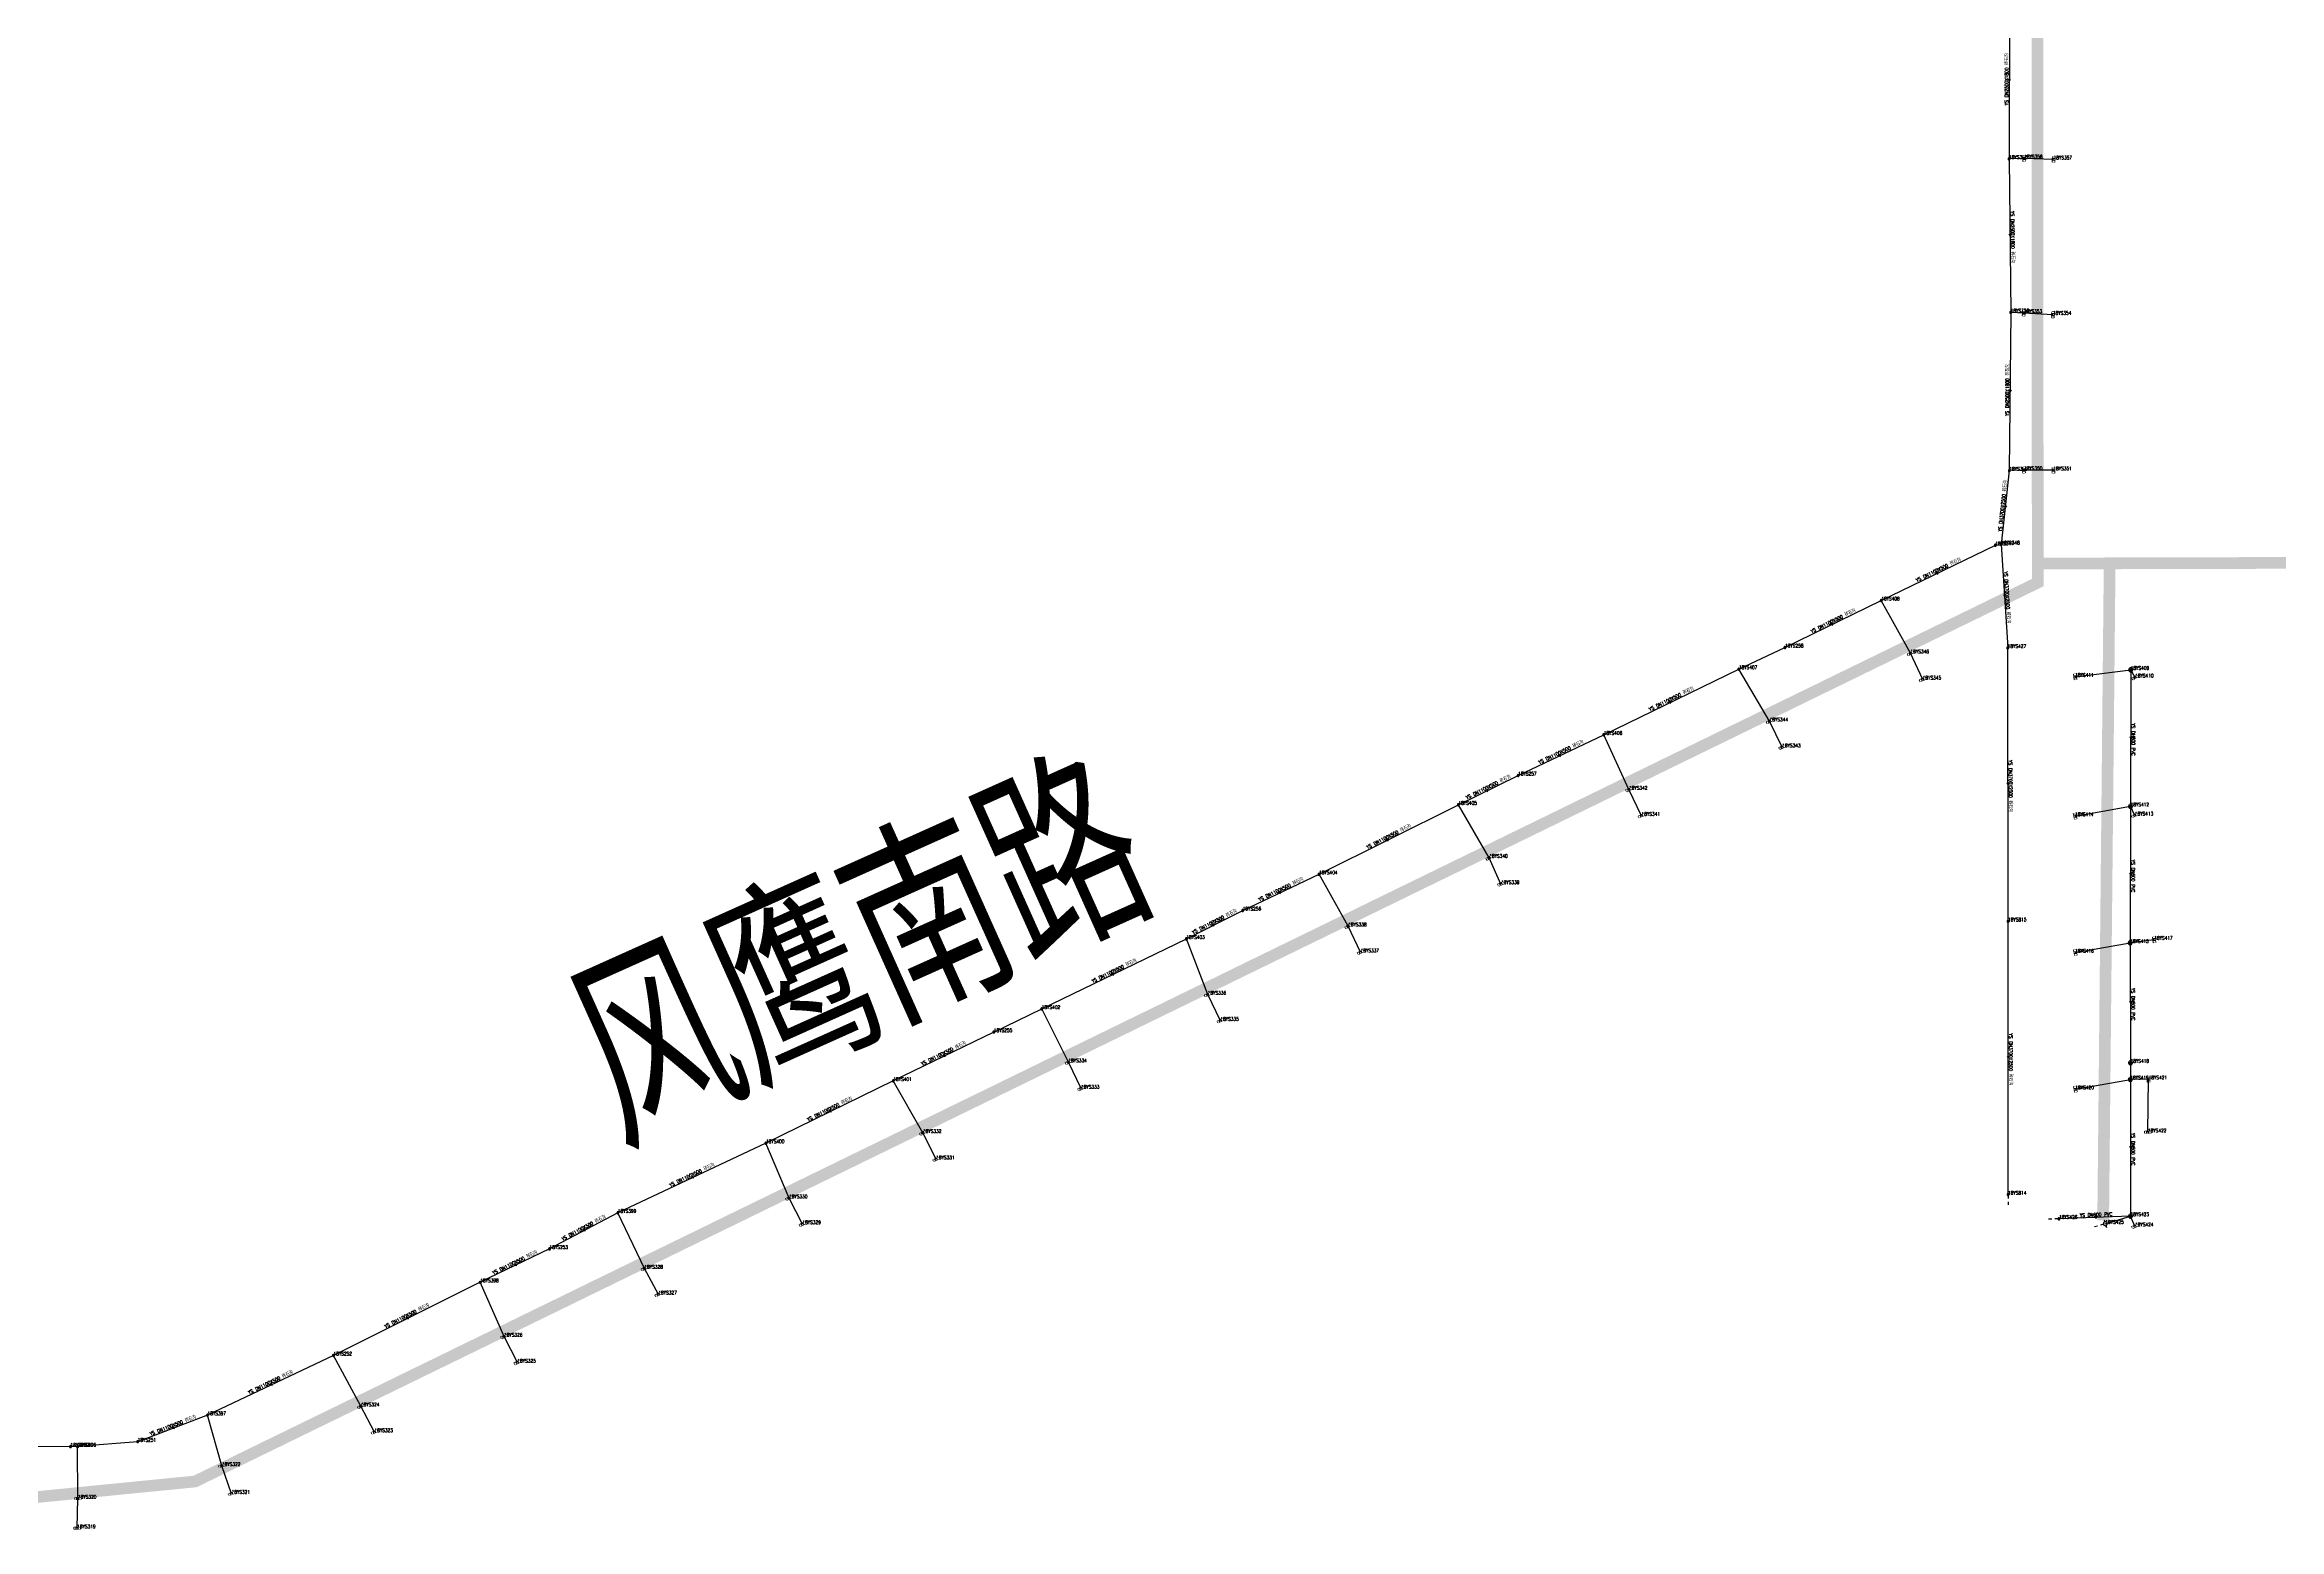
# Model space of a CAD drawing. Extents: x 78813 to 99477, y 2421021 to 2448125.
# Drawn here: x 88751 to 89324, y 2421616 to 2421996 of the extents above; entities that cross this region are included whole.
import ezdxf
from ezdxf.enums import TextEntityAlignment as Align

# ---------------------------------------------------------------- set-up
doc = ezdxf.new("R2010")
doc.units = 0
doc.set_wipeout_variables(frame=1)
doc.layers.get('0').update_dxf_attribs({"linetype": 'CONTINUOUS'})
doc.layers.add('DX_YS', color=42, linetype='CONTINUOUS')
doc.layers.add('道路', color=5, linetype='CONTINUOUS')
doc.layers.add('YSLINE', color=7, linetype='CONTINUOUS', true_color=0xcc9900)
doc.layers.add('道路名称', color=7, linetype='CONTINUOUS', lineweight=0)
doc.styles.add('CcNameZT', font='txt.SHX', dxfattribs={"width": 0.8, "bigfont": 'HZTXT.SHX'})
doc.styles.add('PointNameZT', font='txt.SHX', dxfattribs={"width": 0.8, "bigfont": 'HZTXT.SHX'})
doc.styles.add('宋体0.7', font='', dxfattribs={"width": 0.7})
doc.styles.get('宋体0.7').set_extended_font_data('SimSun')

# ---------------------------------------------------------------- blocks, each defined once
blk = doc.blocks.new('PS非普查')
blk.add_lwpolyline([(3.7, 0), (5.3, 0)])
blk.add_wipeout([(0.5, 0), (0.5, 0), (0.5, 0.1), (0.5, 0.1), (0.5, 0.1), (0.5, 0.2), (0.5, 0.2), (0.4, 0.2), (0.4, 0.3), (0.4, 0.3), (0.4, 0.3), (0.4, 0.3), (0.3, 0.4), (0.3, 0.4), (0.3, 0.4), (0.2, 0.4), (0.2, 0.4), (0.2, 0.5), (0.2, 0.5), (0.1, 0.5), (0.1, 0.5), (0.1, 0.5), (0, 0.5), (0, 0.5), (-0.1, 0.5), (-0.1, 0.5), (-0.1, 0.5), (-0.2, 0.5), (-0.2, 0.5), (-0.2, 0.4), (-0.3, 0.4), (-0.3, 0.4), (-0.3, 0.4), (-0.3, 0.4), (-0.4, 0.3), (-0.4, 0.3), (-0.4, 0.3), (-0.4, 0.3), (-0.4, 0.2), (-0.5, 0.2), (-0.5, 0.2), (-0.5, 0.1), (-0.5, 0.1), (-0.5, 0.1), (-0.5, 0), (-0.5, 0), (-0.5, 0), (-0.5, -0.1), (-0.5, -0.1), (-0.5, -0.1), (-0.5, -0.2), (-0.5, -0.2), (-0.4, -0.2), (-0.4, -0.3), (-0.4, -0.3), (-0.4, -0.3), (-0.4, -0.3), (-0.3, -0.4), (-0.3, -0.4), (-0.3, -0.4), (-0.3, -0.4), (-0.2, -0.4), (-0.2, -0.5), (-0.2, -0.5), (-0.1, -0.5), (-0.1, -0.5), (-0.1, -0.5), (0, -0.5), (0, -0.5), (0.1, -0.5), (0.1, -0.5), (0.1, -0.5), (0.2, -0.5), (0.2, -0.5), (0.2, -0.4), (0.2, -0.4), (0.3, -0.4), (0.3, -0.4), (0.3, -0.4), (0.4, -0.3), (0.4, -0.3), (0.4, -0.3), (0.4, -0.3), (0.4, -0.2), (0.5, -0.2), (0.5, -0.2), (0.5, -0.1), (0.5, -0.1), (0.5, -0.1)])
blk.add_line((0.5, 0), (2.1, 0))
blk.add_lwpolyline([(0.5, 0), (0.5, 0), (0.5, 0.1), (0.5, 0.1), (0.5, 0.1), (0.5, 0.2), (0.5, 0.2), (0.4, 0.2), (0.4, 0.3), (0.4, 0.3), (0.4, 0.3), (0.4, 0.3), (0.3, 0.4), (0.3, 0.4), (0.3, 0.4), (0.2, 0.4), (0.2, 0.4), (0.2, 0.5), (0.2, 0.5), (0.1, 0.5), (0.1, 0.5), (0.1, 0.5), (0, 0.5), (0, 0.5), (-0.1, 0.5), (-0.1, 0.5), (-0.1, 0.5), (-0.2, 0.5), (-0.2, 0.5), (-0.2, 0.4), (-0.3, 0.4), (-0.3, 0.4), (-0.3, 0.4), (-0.3, 0.4), (-0.4, 0.3), (-0.4, 0.3), (-0.4, 0.3), (-0.4, 0.3), (-0.4, 0.2), (-0.5, 0.2), (-0.5, 0.2), (-0.5, 0.1), (-0.5, 0.1), (-0.5, 0.1), (-0.5, 0), (-0.5, 0), (-0.5, 0), (-0.5, -0.1), (-0.5, -0.1), (-0.5, -0.1), (-0.5, -0.2), (-0.5, -0.2), (-0.4, -0.2), (-0.4, -0.3), (-0.4, -0.3), (-0.4, -0.3), (-0.4, -0.3), (-0.3, -0.4), (-0.3, -0.4), (-0.3, -0.4), (-0.3, -0.4), (-0.2, -0.4), (-0.2, -0.5), (-0.2, -0.5), (-0.1, -0.5), (-0.1, -0.5), (-0.1, -0.5), (0, -0.5), (0, -0.5), (0.1, -0.5), (0.1, -0.5), (0.1, -0.5), (0.2, -0.5), (0.2, -0.5), (0.2, -0.4), (0.2, -0.4), (0.3, -0.4), (0.3, -0.4), (0.3, -0.4), (0.4, -0.3), (0.4, -0.3), (0.4, -0.3), (0.4, -0.3), (0.4, -0.2), (0.5, -0.2), (0.5, -0.2), (0.5, -0.1), (0.5, -0.1), (0.5, -0.1), (0.5, 0)], close=True)
blk = doc.blocks.new('GC546')
at = {"color": 0}
for p in [(0.866, 0.5), (0.866, -0.5)]:
    blk.add_line(p, (0, 0), dxfattribs=at)
blk = doc.blocks.new('PS管线点')
blk.add_wipeout([(0.5, 0), (0.5, 0), (0.5, 0.1), (0.5, 0.1), (0.5, 0.1), (0.5, 0.2), (0.5, 0.2), (0.4, 0.2), (0.4, 0.3), (0.4, 0.3), (0.4, 0.3), (0.4, 0.3), (0.3, 0.4), (0.3, 0.4), (0.3, 0.4), (0.2, 0.4), (0.2, 0.4), (0.2, 0.5), (0.2, 0.5), (0.1, 0.5), (0.1, 0.5), (0.1, 0.5), (0, 0.5), (0, 0.5), (-0.1, 0.5), (-0.1, 0.5), (-0.1, 0.5), (-0.2, 0.5), (-0.2, 0.5), (-0.2, 0.4), (-0.3, 0.4), (-0.3, 0.4), (-0.3, 0.4), (-0.3, 0.4), (-0.4, 0.3), (-0.4, 0.3), (-0.4, 0.3), (-0.4, 0.3), (-0.4, 0.2), (-0.5, 0.2), (-0.5, 0.2), (-0.5, 0.1), (-0.5, 0.1), (-0.5, 0.1), (-0.5, 0), (-0.5, 0), (-0.5, 0), (-0.5, -0.1), (-0.5, -0.1), (-0.5, -0.1), (-0.5, -0.2), (-0.5, -0.2), (-0.4, -0.2), (-0.4, -0.3), (-0.4, -0.3), (-0.4, -0.3), (-0.4, -0.3), (-0.3, -0.4), (-0.3, -0.4), (-0.3, -0.4), (-0.3, -0.4), (-0.2, -0.4), (-0.2, -0.5), (-0.2, -0.5), (-0.1, -0.5), (-0.1, -0.5), (-0.1, -0.5), (0, -0.5), (0, -0.5), (0.1, -0.5), (0.1, -0.5), (0.1, -0.5), (0.2, -0.5), (0.2, -0.5), (0.2, -0.4), (0.2, -0.4), (0.3, -0.4), (0.3, -0.4), (0.3, -0.4), (0.4, -0.3), (0.4, -0.3), (0.4, -0.3), (0.4, -0.3), (0.4, -0.2), (0.5, -0.2), (0.5, -0.2), (0.5, -0.1), (0.5, -0.1), (0.5, -0.1)])
blk.add_lwpolyline([(0.5, 0), (0.5, 0), (0.5, 0.1), (0.5, 0.1), (0.5, 0.1), (0.5, 0.2), (0.5, 0.2), (0.4, 0.2), (0.4, 0.3), (0.4, 0.3), (0.4, 0.3), (0.4, 0.3), (0.3, 0.4), (0.3, 0.4), (0.3, 0.4), (0.2, 0.4), (0.2, 0.4), (0.2, 0.5), (0.2, 0.5), (0.1, 0.5), (0.1, 0.5), (0.1, 0.5), (0, 0.5), (0, 0.5), (-0.1, 0.5), (-0.1, 0.5), (-0.1, 0.5), (-0.2, 0.5), (-0.2, 0.5), (-0.2, 0.4), (-0.3, 0.4), (-0.3, 0.4), (-0.3, 0.4), (-0.3, 0.4), (-0.4, 0.3), (-0.4, 0.3), (-0.4, 0.3), (-0.4, 0.3), (-0.4, 0.2), (-0.5, 0.2), (-0.5, 0.2), (-0.5, 0.1), (-0.5, 0.1), (-0.5, 0.1), (-0.5, 0), (-0.5, 0), (-0.5, 0), (-0.5, -0.1), (-0.5, -0.1), (-0.5, -0.1), (-0.5, -0.2), (-0.5, -0.2), (-0.4, -0.2), (-0.4, -0.3), (-0.4, -0.3), (-0.4, -0.3), (-0.4, -0.3), (-0.3, -0.4), (-0.3, -0.4), (-0.3, -0.4), (-0.3, -0.4), (-0.2, -0.4), (-0.2, -0.5), (-0.2, -0.5), (-0.1, -0.5), (-0.1, -0.5), (-0.1, -0.5), (0, -0.5), (0, -0.5), (0.1, -0.5), (0.1, -0.5), (0.1, -0.5), (0.2, -0.5), (0.2, -0.5), (0.2, -0.4), (0.2, -0.4), (0.3, -0.4), (0.3, -0.4), (0.3, -0.4), (0.4, -0.3), (0.4, -0.3), (0.4, -0.3), (0.4, -0.3), (0.4, -0.2), (0.5, -0.2), (0.5, -0.2), (0.5, -0.1), (0.5, -0.1), (0.5, -0.1), (0.5, 0)], close=True)
blk = doc.blocks.new('PS雨篦')
blk.add_lwpolyline([(-1.5, 0.5), (0, 0.5), (1.5, 0.5), (1.5, -0.5), (0, -0.5), (-1.5, -0.5)], close=True)
blk.add_wipeout([(-1.5, 0.5), (0, 0.5), (1.5, 0.5), (1.5, -0.5), (0, -0.5), (-1.5, -0.5)])
for p, q in [((-0.5, -0.5), (-0.5, 0.5)), ((0.5, -0.5), (0.5, 0.5))]:
    blk.add_line(p, q)
blk = doc.blocks.new('PS雨水井')
blk.add_lwpolyline([(1, 0), (1, 0.1), (1, 0.1), (1, 0.2), (1, 0.3), (0.9, 0.3), (0.9, 0.4), (0.9, 0.5), (0.8, 0.5), (0.8, 0.6), (0.8, 0.6), (0.7, 0.7), (0.7, 0.7), (0.6, 0.8), (0.6, 0.8), (0.5, 0.9), (0.4, 0.9), (0.4, 0.9), (0.3, 1), (0.2, 1), (0.2, 1), (0.1, 1), (0, 1), (0, 1), (-0.1, 1), (-0.2, 1), (-0.2, 1), (-0.3, 1), (-0.4, 0.9), (-0.4, 0.9), (-0.5, 0.9), (-0.6, 0.8), (-0.6, 0.8), (-0.7, 0.7), (-0.7, 0.7), (-0.8, 0.6), (-0.8, 0.6), (-0.8, 0.5), (-0.9, 0.5), (-0.9, 0.4), (-0.9, 0.3), (-1, 0.3), (-1, 0.2), (-1, 0.1), (-1, 0.1), (-1, 0), (-1, -0.1), (-1, -0.1), (-1, -0.2), (-1, -0.3), (-0.9, -0.3), (-0.9, -0.4), (-0.9, -0.5), (-0.8, -0.5), (-0.8, -0.6), (-0.8, -0.6), (-0.7, -0.7), (-0.7, -0.7), (-0.6, -0.8), (-0.6, -0.8), (-0.5, -0.9), (-0.4, -0.9), (-0.4, -0.9), (-0.3, -1), (-0.2, -1), (-0.2, -1), (-0.1, -1), (0, -1), (0, -1), (0.1, -1), (0.2, -1), (0.2, -1), (0.3, -1), (0.4, -0.9), (0.4, -0.9), (0.5, -0.9), (0.6, -0.8), (0.6, -0.8), (0.7, -0.7), (0.7, -0.7), (0.8, -0.6), (0.8, -0.6), (0.8, -0.5), (0.9, -0.5), (0.9, -0.4), (0.9, -0.3), (1, -0.3), (1, -0.2), (1, -0.1), (1, 0)], close=True)
blk.add_wipeout([(1, 0), (1, 0.1), (1, 0.1), (1, 0.2), (1, 0.3), (0.9, 0.3), (0.9, 0.4), (0.9, 0.5), (0.8, 0.5), (0.8, 0.6), (0.8, 0.6), (0.7, 0.7), (0.7, 0.7), (0.6, 0.8), (0.6, 0.8), (0.5, 0.9), (0.4, 0.9), (0.4, 0.9), (0.3, 1), (0.2, 1), (0.2, 1), (0.1, 1), (0, 1), (0, 1), (-0.1, 1), (-0.2, 1), (-0.2, 1), (-0.3, 1), (-0.4, 0.9), (-0.4, 0.9), (-0.5, 0.9), (-0.6, 0.8), (-0.6, 0.8), (-0.7, 0.7), (-0.7, 0.7), (-0.8, 0.6), (-0.8, 0.6), (-0.8, 0.5), (-0.9, 0.5), (-0.9, 0.4), (-0.9, 0.3), (-1, 0.3), (-1, 0.2), (-1, 0.1), (-1, 0.1), (-1, 0), (-1, -0.1), (-1, -0.1), (-1, -0.2), (-1, -0.3), (-0.9, -0.3), (-0.9, -0.4), (-0.9, -0.5), (-0.8, -0.5), (-0.8, -0.6), (-0.8, -0.6), (-0.7, -0.7), (-0.7, -0.7), (-0.6, -0.8), (-0.6, -0.8), (-0.5, -0.9), (-0.4, -0.9), (-0.4, -0.9), (-0.3, -1), (-0.2, -1), (-0.2, -1), (-0.1, -1), (0, -1), (0, -1), (0.1, -1), (0.2, -1), (0.2, -1), (0.3, -1), (0.4, -0.9), (0.4, -0.9), (0.5, -0.9), (0.6, -0.8), (0.6, -0.8), (0.7, -0.7), (0.7, -0.7), (0.8, -0.6), (0.8, -0.6), (0.8, -0.5), (0.9, -0.5), (0.9, -0.4), (0.9, -0.3), (1, -0.3), (1, -0.2), (1, -0.1)])
for p, q in [((-1, 0), (0, 0)), ((-0.9, 0.5), (0, 0.5)), ((0, 1), (0, 0)), ((0, 0.5), (0.9, 0.5)), ((0, 0), (0, -1)), ((0, 0), (1, 0)), ((-0.9, -0.5), (0, -0.5)), ((0, -0.5), (0.9, -0.5))]:
    blk.add_line(p, q)
blk = doc.blocks.new('PS预留口')
blk.add_lwpolyline([(4.2, 0), (5.8, 0)])
blk.add_wipeout([(1, 0), (1, 0.1), (1, 0.1), (1, 0.2), (1, 0.3), (0.9, 0.3), (0.9, 0.4), (0.9, 0.5), (0.8, 0.5), (0.8, 0.6), (0.8, 0.6), (0.7, 0.7), (0.7, 0.7), (0.6, 0.8), (0.6, 0.8), (0.5, 0.9), (0.4, 0.9), (0.4, 0.9), (0.3, 1), (0.2, 1), (0.2, 1), (0.1, 1), (0, 1), (0, 1), (-0.1, 1), (-0.2, 1), (-0.2, 1), (-0.3, 1), (-0.4, 0.9), (-0.4, 0.9), (-0.5, 0.9), (-0.6, 0.8), (-0.6, 0.8), (-0.7, 0.7), (-0.7, 0.7), (-0.8, 0.6), (-0.8, 0.6), (-0.8, 0.5), (-0.9, 0.5), (-0.9, 0.4), (-0.9, 0.3), (-1, 0.3), (-1, 0.2), (-1, 0.1), (-1, 0.1), (-1, 0), (-1, -0.1), (-1, -0.1), (-1, -0.2), (-1, -0.3), (-0.9, -0.3), (-0.9, -0.4), (-0.9, -0.5), (-0.8, -0.5), (-0.8, -0.6), (-0.8, -0.6), (-0.7, -0.7), (-0.7, -0.7), (-0.6, -0.8), (-0.6, -0.8), (-0.5, -0.9), (-0.4, -0.9), (-0.4, -0.9), (-0.3, -1), (-0.2, -1), (-0.2, -1), (-0.1, -1), (0, -1), (0, -1), (0.1, -1), (0.2, -1), (0.2, -1), (0.3, -1), (0.4, -0.9), (0.4, -0.9), (0.5, -0.9), (0.6, -0.8), (0.6, -0.8), (0.7, -0.7), (0.7, -0.7), (0.8, -0.6), (0.8, -0.6), (0.8, -0.5), (0.9, -0.5), (0.9, -0.4), (0.9, -0.3), (1, -0.3), (1, -0.2), (1, -0.1)])
blk.add_line((1, 0), (2.6, 0))
blk.add_lwpolyline([(1, 0), (1, 0.1), (1, 0.1), (1, 0.2), (1, 0.3), (0.9, 0.3), (0.9, 0.4), (0.9, 0.5), (0.8, 0.5), (0.8, 0.6), (0.8, 0.6), (0.7, 0.7), (0.7, 0.7), (0.6, 0.8), (0.6, 0.8), (0.5, 0.9), (0.4, 0.9), (0.4, 0.9), (0.3, 1), (0.2, 1), (0.2, 1), (0.1, 1), (0, 1), (0, 1), (-0.1, 1), (-0.2, 1), (-0.2, 1), (-0.3, 1), (-0.4, 0.9), (-0.4, 0.9), (-0.5, 0.9), (-0.6, 0.8), (-0.6, 0.8), (-0.7, 0.7), (-0.7, 0.7), (-0.8, 0.6), (-0.8, 0.6), (-0.8, 0.5), (-0.9, 0.5), (-0.9, 0.4), (-0.9, 0.3), (-1, 0.3), (-1, 0.2), (-1, 0.1), (-1, 0.1), (-1, 0), (-1, -0.1), (-1, -0.1), (-1, -0.2), (-1, -0.3), (-0.9, -0.3), (-0.9, -0.4), (-0.9, -0.5), (-0.8, -0.5), (-0.8, -0.6), (-0.8, -0.6), (-0.7, -0.7), (-0.7, -0.7), (-0.6, -0.8), (-0.6, -0.8), (-0.5, -0.9), (-0.4, -0.9), (-0.4, -0.9), (-0.3, -1), (-0.2, -1), (-0.2, -1), (-0.1, -1), (0, -1), (0, -1), (0.1, -1), (0.2, -1), (0.2, -1), (0.3, -1), (0.4, -0.9), (0.4, -0.9), (0.5, -0.9), (0.6, -0.8), (0.6, -0.8), (0.7, -0.7), (0.7, -0.7), (0.8, -0.6), (0.8, -0.6), (0.8, -0.5), (0.9, -0.5), (0.9, -0.4), (0.9, -0.3), (1, -0.3), (1, -0.2), (1, -0.1), (1, 0)], close=True)
for points in [[(0, 1), (0, 2)], [(0, -2), (0, -1)]]:
    blk.add_lwpolyline(points)

msp = doc.modelspace()

# ---------------------------------------------------------------- linework, layer by layer
at = {"layer": '道路', "const_width": 3, "flags": 128}
msp.add_lwpolyline([(89645.19, 2421864.14), (89262.35, 2421863.19)], dxfattribs=at)

# ---------------------------------------------------------------- block references
at = {"layer": 'DX_YS', "yscale": 0.5, "zscale": 0.5}
for p, xscale, rotation in [((89254.59, 2421986.9, 5.48), 0.499999999883746, 89.83702527006874), ((89254.75, 2421947.19, 5.18), 0.4999999999350268, 90.62625394843229), ((89254.78, 2421907.26, 4.88), 0.4999999998556998, 89.47695905344395), ((89253.57, 2421877.54, 3.69), 0.5000000001085143, 83.81242994197157), ((89236.41, 2421860.8, 4.87), 0.4999999999416323, 205.8040962919182), ((89253.36, 2421854.82, 3.08), 0.5000000002086763, 93.52668652977457), ((89209.44, 2421847.7, 5.82), 0.4999999999551888, 206.02401299708), ((89167.98, 2421827.72, 6.14), 0.4999999999480219, 205.8820239846977), ((89285.69, 2421818.46, 4.95), 0.5000000001640974, 89.90826130385928), ((89139.69, 2421814.1, 6.45), 0.500000000055747, 205.4506765753545), ((89121.07, 2421805.13, 6.79), 0.4999999999989852, 206.1002936727768), ((89254.22, 2421806.54, 2.77), 0.500000000212135, 90.07278818159912), ((89095.56, 2421792.47, 6.96), 0.5000000000322901, 206.5246052981972), ((89285.62, 2421783.48, 4.85), 0.4999999997775124, 89.87879473593641), ((89067.92, 2421778.93, 7.11), 0.500000000003766, 205.3272989243377), ((89050.92, 2421770.66, 7.25), 0.4999999999758468, 206.7489652676163), ((89025.17, 2421758.04, 7.43), 0.4999999999895143, 205.8588838620385), ((89285.63, 2421750.63, 4.72), 0.4999999999870245, 90.16218908989495), ((88981.47, 2421736.9, 6.83), 0.5000000000252266, 25.91787612205825), ((89254.27, 2421736.51, 2.42), 0.5, 90), ((88952.28, 2421722.66, 7.1), 0.5000000000794753, 26.06725035863198), ((89285.63, 2421713.48, 4.63), 0.5000000000679429, 90.08833603545327), ((88916.98, 2421705.76, 7.6), 0.499999999917692, 25.1551605818359), ((89276.49, 2421695.63, 4.62), 0.4999999999956837, 2.119594761829247), ((88889.25, 2421692.21, 7.7), 0.5000000000683272, 27.92297655485844), ((88871.61, 2421683.3, 7.77), 0.4999999999842948, 25.69636931281091), ((88843.93, 2421669.66, 7.74), 0.4999999999678895, 26.4699160651656), ((88808.98, 2421652.64, 7.77), 0.499999999966719, 25.38559880687098), ((88783.89, 2421641.58, 7.71), 0.5000000000144863, 20.77515182687011)]:
    msp.add_blockref('GC546', p, dxfattribs=dict(at, xscale=xscale, rotation=rotation))

# ---------------------------------------------------------------- texts
at = {"layer": 'DX_YS', "style": 'CcNameZT', "width": 0.8}
for s, rotation, p in [(' YS DN2500X1800 砖石沟', 89.837, (89254.34, 2421986.9, 5.52)), (' YS DN2500X1800 砖石沟', 270.6262, (89255, 2421947.2, 5.45)), (' YS DN2500X1800 砖石沟', 89.477, (89254.53, 2421907.26, 4.91)), (' YS DN3700X2500 砖石沟', 83.8124, (89253.32, 2421877.56, 4.25)), (' YS DN1100X500 砖石沟', 25.8041, (89236.3, 2421861.03, 5.66)), (' YS DN3700X2500 砖石沟', 273.5267, (89253.61, 2421854.84, 3.14)), (' YS DN1100X500 砖石沟', 26.024, (89209.33, 2421847.93, 5.98)), (' YS DN1100X500 砖石沟', 25.882, (89167.87, 2421827.95, 6.13)), (' YS DN600 PVC', 269.9083, (89285.94, 2421818.46, 4.97)), (' YS DN1100X500 砖石沟', 25.4507, (89139.58, 2421814.33, 6.77)), (' YS DN3700X2500 砖石沟', 270.0728, (89254.47, 2421806.54, 3.03)), (' YS DN1100X500 砖石沟', 26.1003, (89120.96, 2421805.36, 6.81)), (' YS DN1100X500 砖石沟', 26.5246, (89095.45, 2421792.69, 7.11)), (' YS DN1100X500 砖石沟', 25.3273, (89067.81, 2421779.15, 7.1)), (' YS DN600 PVC', 269.8788, (89285.87, 2421783.48, 4.9)), (' YS DN1100X500 砖石沟', 26.749, (89050.8, 2421770.88, 7.4)), (' YS DN1100X500 砖石沟', 25.8589, (89025.06, 2421758.26, 7.48)), (' YS DN600 PVC', 270.1622, (89285.88, 2421750.63, 4.81)), (' YS DN3700X2500 砖石沟', 270, (89254.52, 2421736.51, 2.51)), (' YS DN1100X500 砖石沟', 25.9179, (88981.36, 2421737.12, 7.11)), (' YS DN1100X500 砖石沟', 26.0673, (88952.17, 2421722.88, 6.56)), (' YS DN600 PVC', 270.0883, (89285.88, 2421713.48, 4.69)), (' YS DN1100X500 砖石沟', 25.1552, (88916.87, 2421705.99, 7.64)), (' YS DN1100X500 砖石沟', 27.923, (88889.13, 2421692.43, 7.56)), (' YS DN600 PVC', 2.1196, (89276.48, 2421695.88, 4.58)), (' YS DN1100X500 砖石沟', 25.6964, (88871.51, 2421683.52, 7.84)), (' YS DN1100X500 砖石沟', 26.4699, (88843.82, 2421669.89, 7.7)), (' YS DN1100X500 砖石沟', 25.3856, (88808.87, 2421652.86, 7.78)), (' YS DN1100X500 砖石沟', 20.7752, (88783.81, 2421641.82, 7.76))]:
    msp.add_text(s, height=0.9, rotation=rotation, dxfattribs=at).set_placement(p, align=Align.CENTER)
at = {"layer": 'DX_YS', "style": 'PointNameZT', "width": 0.8}
for s, p in [('18YS355', (89254.54, 2421966.86, 5.45)), ('18YS356', (89258.4, 2421966.98, 6.39)), ('18YS357', (89265.94, 2421966.74, 6.57)), ('18YS352', (89254.96, 2421927.52, 4.91)), ('18YS353', (89258.29, 2421927.35, 6.23)), ('18YS354', (89265.76, 2421926.91, 6.4)), ('18YS349', (89254.6, 2421887, 4.25)), ('18YS350', (89258.35, 2421887.13, 6.03)), ('18YS351', (89265.89, 2421887.07, 6.3)), ('18YS347', (89251.03, 2421867.87, 4.09)), ('18YS348', (89252.54, 2421868.08, 3.14)), ('18YS408', (89221.78, 2421853.73, 5.66)), ('18YS258', (89197.1, 2421841.68, 5.98)), ('18YS346', (89229.27, 2421840.19, 6.47)), ('18YS427', (89254.18, 2421841.56, 3.03)), ('18YS407', (89185.29, 2421836.12, 6.14)), ('18YS345', (89232.4, 2421833.47, 6.58)), ('18YS411', (89271.48, 2421834.16, 5.81)), ('18YS409', (89285.71, 2421835.95, 4.97)), ('18YS410', (89286.84, 2421833.99, 5.7)), ('18YS344', (89193.15, 2421822.79, 6.73)), ('18YS406', (89150.66, 2421819.32, 6.13)), ('18YS343', (89196.38, 2421816.13, 6.71)), ('18YS257', (89128.72, 2421808.88, 6.77)), ('18YS342', (89157.13, 2421805.27, 6.91)), ('18YS405', (89113.42, 2421801.38, 6.81)), ('18YS341', (89160.34, 2421798.56, 6.94)), ('18YS414', (89271.46, 2421798.47, 5.62)), ('18YS412', (89285.66, 2421800.98, 4.9)), ('18YS413', (89286.76, 2421798.65, 5.7)), ('18YS340', (89121.31, 2421787.81, 7.16)), ('18YS404', (89077.71, 2421783.56, 7.11)), ('18YS339', (89124.32, 2421781.07, 7.25)), ('18YS256', (89058.13, 2421774.29, 7.1)), ('18YS338', (89085.15, 2421770.26, 7.15)), ('18YS815', (89254.27, 2421771.51, 2.51)), ('18YS403', (89043.7, 2421767.02, 7.4)), ('18YS337', (89088.34, 2421763.59, 7.36)), ('18YS416', (89271.51, 2421763.52, 5.51)), ('18YS415', (89285.58, 2421765.99, 4.81)), ('18YS417', (89291.74, 2421766.78, 5.45)), ('18YS336', (89049.17, 2421752.73, 7.55)), ('18YS402', (89006.64, 2421749.06, 7.48)), ('18YS255', (88994.35, 2421743.15, 7.11)), ('18YS335', (89052.42, 2421746.05, 7.61)), ('18YS334', (89013.47, 2421735.41, 7.58)), ('18YS418', (89285.67, 2421735.26, 4.61)), ('18YS401', (88968.6, 2421730.64, 6.56)), ('18YS419', (89285.61, 2421731, 4.69)), ('18YS421', (89290.28, 2421731.04, 5.02)), ('18YS333', (89016.71, 2421728.67, 7.69)), ('18YS420', (89271.54, 2421728.5, 5.38)), ('18YS400', (88935.96, 2421714.67, 7.64)), ('18YS332', (88976.19, 2421717.29, 7.94)), ('18YS422', (89290.11, 2421717.47, 5.11)), ('18YS331', (88979.57, 2421710.54, 8.04)), ('18YS330', (88941.88, 2421700.57, 7.94)), ('18YS814', (89254.27, 2421701.51, 2.32)), ('18YS399', (88898, 2421696.85, 7.56)), ('18YS426', (89267.32, 2421695.29, 4.67)), ('18YS423', (89285.66, 2421695.97, 4.58)), ('18YS329', (88945.3, 2421693.92, 7.91)), ('18YS425', (89279.2, 2421694.03, 5.06)), ('18YS424', (89286.8, 2421693.37, 5.32)), ('18YS253', (88880.49, 2421687.57, 7.84)), ('18YS398', (88862.74, 2421679.02, 7.7)), ('18YS328', (88904.81, 2421682.55, 7.97)), ('18YS327', (88908.38, 2421675.92, 8.23)), ('18YS252', (88825.12, 2421660.3, 7.78)), ('18YS326', (88868.84, 2421665.11, 7.87)), ('18YS325', (88872.25, 2421658.47, 8.31)), ('18YS397', (88792.84, 2421644.98, 7.76)), ('18YS324', (88832.15, 2421647.27, 7.98)), ('18YS251', (88774.95, 2421638.19, 7.66)), ('18YS323', (88835.63, 2421640.66, 8.27)), ('18YS250', (88757.72, 2421636.92, 7.64)), ('18YS396', (88759.54, 2421636.92, 7.77)), ('18YS322', (88796.53, 2421631.98, 7.91)), ('18YS320', (88759.64, 2421623.6, 8.08)), ('18YS321', (88799, 2421624.86, 8.3)), ('18YS319', (88759.44, 2421616.01, 8.11))]:
    msp.add_text(s, height=0.9, dxfattribs=at).set_placement(p)

# ---------------------------------------------------------------- next in the draw order: block references
at = {"layer": 'DX_YS', "xscale": 0.5, "yscale": 0.5, "zscale": 0.5}
for name, p in [('PS管线点', (89254.54, 2421966.86, 5.45)), ('PS管线点', (89254.96, 2421927.52, 4.91)), ('PS管线点', (89254.6, 2421887, 4.25)), ('PS管线点', (89252.54, 2421868.08, 3.14)), ('PS管线点', (89221.78, 2421853.73, 5.66)), ('PS管线点', (89197.1, 2421841.68, 5.98)), ('PS管线点', (89254.18, 2421841.56, 3.03)), ('PS管线点', (89185.29, 2421836.12, 6.14)), ('PS雨水井', (89285.71, 2421835.95, 4.97)), ('PS管线点', (89150.66, 2421819.32, 6.13)), ('PS管线点', (89128.72, 2421808.88, 6.77)), ('PS管线点', (89113.42, 2421801.38, 6.81)), ('PS雨水井', (89285.66, 2421800.98, 4.9)), ('PS管线点', (89077.71, 2421783.56, 7.11)), ('PS管线点', (89058.13, 2421774.29, 7.1)), ('PS管线点', (89254.27, 2421771.51, 2.51)), ('PS管线点', (89043.7, 2421767.02, 7.4)), ('PS雨水井', (89285.58, 2421765.99, 4.81)), ('PS管线点', (89006.64, 2421749.06, 7.48)), ('PS管线点', (88994.35, 2421743.15, 7.11)), ('PS雨水井', (89285.67, 2421735.26, 4.61)), ('PS管线点', (88968.6, 2421730.64, 6.56)), ('PS雨水井', (89285.61, 2421731, 4.69)), ('PS管线点', (88935.96, 2421714.67, 7.64)), ('PS管线点', (88898, 2421696.85, 7.56)), ('PS雨水井', (89285.66, 2421695.97, 4.58)), ('PS管线点', (88880.49, 2421687.57, 7.84)), ('PS管线点', (88862.74, 2421679.02, 7.7)), ('PS管线点', (88825.12, 2421660.3, 7.78)), ('PS管线点', (88792.84, 2421644.98, 7.76)), ('PS管线点', (88774.95, 2421638.19, 7.66)), ('PS管线点', (88759.54, 2421636.92, 7.77))]:
    msp.add_blockref(name, p, dxfattribs=at)
at = {"layer": 'DX_YS'}
for name, p, xscale, yscale, zscale, rotation in [('PS雨篦', (89258.4, 2421966.98, 6.39), 0.5000000001900378, 0.5, 0.5, 91.7954714579291), ('PS雨篦', (89265.94, 2421966.74, 6.57), 0.5000000000502743, 0.5, 0.5, 88.15532624850437), ('PS雨篦', (89265.76, 2421926.91, 6.4), 0.5000000002228696, 0.5, 0.5, 86.660510518876), ('PS雨篦', (89258.35, 2421887.13, 6.03), 0.5000000001625853, 0.5, 0.5, 92.02691843482899), ('PS雨篦', (89265.89, 2421887.07, 6.3), 0.4999999999416653, 0.5, 0.5, 89.55167347557146), ('PS雨篦', (89229.27, 2421840.19, 6.47), 0.4999999999399458, 0.5, 0.5, 28.97402543020789), ('PS雨篦', (89232.4, 2421833.47, 6.58), 0.4999999999406909, 0.5, 0.5, 24.94830261738401), ('PS雨篦', (89271.48, 2421834.16, 5.81), 0.5000000000990472, 0.5, 0.5, 277.1770403478681), ('PS雨篦', (89193.15, 2421822.79, 6.73), 0.5000000000736464, 0.5, 0.5, 30.49013306032928), ('PS雨篦', (89196.38, 2421816.13, 6.71), 0.4999999999614301, 0.5, 0.5, 25.94887960395267), ('PS雨篦', (89157.13, 2421805.27, 6.91), 0.4999999999928974, 0.5, 0.5, 24.714075599095), ('PS雨篦', (89160.34, 2421798.56, 6.94), 0.5000000000988102, 0.5, 0.5, 25.57325411216574), ('PS雨篦', (89271.46, 2421798.47, 5.62), 0.5000000001524637, 0.5, 0.5, 280.0211059793749), ('PS雨篦', (89121.31, 2421787.81, 7.16), 0.4999999999808301, 0.5, 0.5, 30.18261834326971), ('PS雨篦', (89124.32, 2421781.07, 7.25), 0.5000000000309676, 0.5, 0.5, 24.04444135653534), ('PS雨篦', (89085.15, 2421770.26, 7.15), 0.4999999998892069, 0.5, 0.5, 29.25577943159199), ('PS雨篦', (89271.51, 2421763.52, 5.51), 0.4999999997730196, 0.5, 0.5, 279.9789554140567), ('PS雨篦', (89291.74, 2421766.78, 5.45), 0.4999999998153822, 0.5, 0.5, 97.26701587506835), ('PS雨篦', (89088.34, 2421763.59, 7.36), 0.4999999999865917, 0.5, 0.5, 25.50035115406544), ('PS雨篦', (89049.17, 2421752.73, 7.55), 0.4999999999979357, 0.5, 0.5, 20.94208937579531), ('PS雨篦', (89052.42, 2421746.05, 7.61), 0.4999999999232159, 0.5, 0.5, 25.93010615613663), ('PS雨篦', (89013.47, 2421735.41, 7.58), 0.5000000000320539, 0.5, 0.5, 26.58351852808437), ('PS雨篦', (89290.28, 2421731.04, 5.02), 0.4999999999655175, 0.5, 0.5, 90.49021930658154), ('PS雨篦', (89016.71, 2421728.67, 7.69), 0.5000000000892357, 0.5, 0.5, 25.6884927964505), ('PS雨篦', (89271.54, 2421728.5, 5.38), 0.4999999997911898, 0.5, 0.5, 280.0762974745562), ('PS雨篦', (88976.19, 2421717.29, 7.94), 0.4999999999604782, 0.5, 0.5, 29.61440199243566), ('PS雨篦', (89290.11, 2421717.47, 5.11), 0.50000000000094, 0.50000000000094, 0.50000000000094, 359.2861103272263), ('PS雨篦', (88979.57, 2421710.54, 8.04), 0.4999999999361666, 0.5, 0.5, 26.59901427422457), ('PS非普查', (89254.27, 2421701.51, 2.32), 0.5, 0.5, 0.5, 270), ('PS雨篦', (88941.88, 2421700.57, 7.94), 0.4999999999966028, 0.5, 0.5, 22.7725964629169), ('PS非普查', (89267.32, 2421695.29, 4.67), 0.4999999999956837, 0.5, 0.5, 182.1195947618293), ('PS雨篦', (88945.3, 2421693.92, 7.91), 0.5000000000953344, 0.5, 0.5, 27.24335987876482), ('PS预留口', (89279.2, 2421694.03, 5.06), 0.5000000000084391, 0.5, 0.5, 196.7195688041444), ('PS雨篦', (88904.81, 2421682.55, 7.97), 0.499999999986689, 0.5, 0.5, 25.47765593517872), ('PS雨篦', (88908.38, 2421675.92, 8.23), 0.5000000000673707, 0.5, 0.5, 28.26414835582455), ('PS雨篦', (88868.84, 2421665.11, 7.87), 0.5000000000243597, 0.5, 0.5, 23.67039658246624), ('PS雨篦', (88872.25, 2421658.47, 8.31), 0.5000000000678179, 0.5, 0.5, 27.21728174161694), ('PS雨篦', (88832.15, 2421647.27, 7.98), 0.4999999999075123, 0.5, 0.5, 28.3377158578122), ('PS雨篦', (88835.63, 2421640.66, 8.27), 0.4999999999129537, 0.5, 0.5, 27.72494860036333), ('PS雨篦', (88796.53, 2421631.98, 7.91), 0.499999999958555, 0.5, 0.5, 15.88017391001038), ('PS雨篦', (88759.64, 2421623.6, 8.08), 0.5000000000022038, 0.5, 0.5, 0.4260310522038132), ('PS雨篦', (88799, 2421624.86, 8.3), 0.4999999999637675, 0.5, 0.5, 19.09681138250845), ('PS雨篦', (88759.44, 2421616.01, 8.11), 0.5000000000106517, 0.5, 0.5, 358.4687550523143)]:
    msp.add_blockref(name, p, dxfattribs=dict(at, xscale=xscale, yscale=yscale, zscale=zscale, rotation=rotation))

# ---------------------------------------------------------------- next in the draw order: linework, layer by layer
at = {"layer": 'YSLINE'}
for p, q in [((89254.65, 2422006.94, 5.52), (89254.54, 2421966.86, 5.45)), ((89258.4, 2421966.98, 6.39), (89254.54, 2421966.86, 6.45)), ((89254.54, 2421966.86, 5.45), (89254.96, 2421927.52, 4.91)), ((89265.94, 2421966.74, 6.57), (89258.4, 2421966.98, 6.39)), ((89254.96, 2421927.52, 4.91), (89254.6, 2421887, 4.85)), ((89258.35, 2421887.13, 6.03), (89254.6, 2421887, 5.35)), ((89265.89, 2421887.07, 6.3), (89258.35, 2421887.13, 6.03)), ((89197.1, 2421841.68, 5.98), (89221.78, 2421853.73, 5.66)), ((89229.27, 2421840.19, 6.47), (89221.78, 2421853.73, 5.92)), ((89185.29, 2421836.12, 6.14), (89197.1, 2421841.68, 5.98)), ((89232.4, 2421833.47, 6.58), (89229.27, 2421840.19, 6.47)), ((89254.27, 2421771.51, 2.51), (89254.18, 2421841.56, 3.03)), ((89150.66, 2421819.32, 6.13), (89185.29, 2421836.12, 6.14)), ((89193.15, 2421822.79, 6.73), (89185.29, 2421836.12, 6.56)), ((89196.38, 2421816.13, 6.71), (89193.15, 2421822.79, 6.73)), ((89128.72, 2421808.88, 6.77), (89150.66, 2421819.32, 6.13)), ((89157.13, 2421805.27, 6.91), (89150.66, 2421819.32, 6.33)), ((89113.42, 2421801.38, 6.81), (89128.72, 2421808.88, 6.77)), ((89160.34, 2421798.56, 6.94), (89157.13, 2421805.27, 6.91)), ((89077.71, 2421783.56, 7.11), (89113.42, 2421801.38, 6.81)), ((89121.31, 2421787.81, 7.16), (89113.42, 2421801.38, 7.08)), ((89124.32, 2421781.07, 7.25), (89121.31, 2421787.81, 7.16)), ((89058.13, 2421774.29, 7.1), (89077.71, 2421783.56, 7.11)), ((89085.15, 2421770.26, 7.15), (89077.71, 2421783.56, 7.11)), ((89043.7, 2421767.02, 7.4), (89058.13, 2421774.29, 7.1)), ((89088.34, 2421763.59, 7.36), (89085.15, 2421770.26, 7.15)), ((89254.27, 2421701.51, 2.32), (89254.27, 2421771.51, 2.51)), ((89006.64, 2421749.06, 7.48), (89043.7, 2421767.02, 7.38)), ((89049.17, 2421752.73, 7.55), (89043.7, 2421767.02, 7.16)), ((89271.51, 2421763.52, 5.51), (89285.58, 2421765.99, 5.09)), ((89291.74, 2421766.78, 5.45), (89285.58, 2421765.99, 5.12)), ((89285.58, 2421765.99, 4.81), (89285.67, 2421735.26, 4.63)), ((88994.35, 2421743.15, 7.11), (89006.64, 2421749.06, 7.48)), ((89013.47, 2421735.41, 7.58), (89006.64, 2421749.06, 7.51)), ((89052.42, 2421746.05, 7.61), (89049.17, 2421752.73, 7.55)), ((88994.35, 2421743.15, 7.11), (88968.6, 2421730.64, 6.56)), ((88968.6, 2421730.64, 6.56), (88935.96, 2421714.67, 7.64)), ((88976.19, 2421717.29, 7.94), (88968.6, 2421730.64, 7.11)), ((89016.71, 2421728.67, 7.69), (89013.47, 2421735.41, 7.58)), ((89271.54, 2421728.5, 5.38), (89285.61, 2421731, 4.89)), ((89285.67, 2421735.26, 4.61), (89285.61, 2421731, 4.7)), ((89290.28, 2421731.04, 5.02), (89285.61, 2421731, 4.93)), ((89290.11, 2421717.47, 5.11), (89290.28, 2421731.04, 5.02)), ((88935.96, 2421714.67, 7.64), (88898, 2421696.85, 7.56)), ((88941.88, 2421700.57, 7.94), (88935.96, 2421714.67, 8.05)), ((88979.57, 2421710.54, 8.04), (88976.19, 2421717.29, 7.94)), ((88898, 2421696.85, 7.56), (88880.49, 2421687.57, 7.84)), ((88904.81, 2421682.55, 7.97), (88898, 2421696.85, 7.66)), ((88945.3, 2421693.92, 7.91), (88941.88, 2421700.57, 7.94)), ((88880.49, 2421687.57, 7.84), (88862.74, 2421679.02, 7.7)), ((88862.74, 2421679.02, 7.7), (88825.12, 2421660.3, 7.78)), ((88868.84, 2421665.11, 7.87), (88862.74, 2421679.02, 7.97)), ((88908.38, 2421675.92, 8.23), (88904.81, 2421682.55, 7.97)), ((88872.25, 2421658.47, 8.31), (88868.84, 2421665.11, 7.87)), ((88825.12, 2421660.3, 7.78), (88792.84, 2421644.98, 7.76)), ((88832.15, 2421647.27, 7.98), (88825.12, 2421660.3, 8.04)), ((88792.84, 2421644.98, 7.76), (88774.95, 2421638.19, 7.66)), ((88796.53, 2421631.98, 7.91), (88792.84, 2421644.98, 7.76)), ((88835.63, 2421640.66, 8.27), (88832.15, 2421647.27, 7.98)), ((88799, 2421624.86, 8.3), (88796.53, 2421631.98, 7.91)), ((88759.44, 2421616.01, 8.11), (88759.64, 2421623.6, 8.08))]:
    msp.add_line(p, q, dxfattribs=at)
at = {"layer": '道路', "const_width": 3, "flags": 128}
msp.add_lwpolyline([(89280.31, 2421863.24), (89278.65, 2421694.89)], dxfattribs=at)

# ---------------------------------------------------------------- next in the draw order: block references
at = {"layer": 'DX_YS', "yscale": 0.5, "zscale": 0.5}
for p, xscale, rotation in [((89258.29, 2421927.35, 6.23), 0.4999999999765182, 86.97184660872098), ((89286.84, 2421833.99, 5.7), 0.500000000067879, 30.00275617038197), ((89286.76, 2421798.65, 5.7), 0.5000000000159327, 25.29954749321555), ((89286.8, 2421693.37, 5.32), 0.500000000064006, 23.6548250577946)]:
    msp.add_blockref('PS雨篦', p, dxfattribs=dict(at, xscale=xscale, rotation=rotation))
at = {"layer": 'DX_YS', "xscale": 0.5, "yscale": 0.5, "zscale": 0.5}
for p in [(89251.03, 2421867.87, 4.09), (88757.72, 2421636.92, 7.64)]:
    msp.add_blockref('PS管线点', p, dxfattribs=at)

# ---------------------------------------------------------------- next in the draw order: texts
at = {"layer": '道路名称', "style": '宋体0.7', "width": 0.7}
msp.add_text('风鹰南路', height=40, rotation=24.1714, dxfattribs=at).set_placement((88898.01, 2421715.39))

# ---------------------------------------------------------------- next in the draw order: linework, layer by layer
at = {"layer": 'YSLINE'}
for p, q in [((89258.29, 2421927.35, 6.23), (89254.96, 2421927.52, 5.95)), ((89265.76, 2421926.91, 6.4), (89258.29, 2421927.35, 6.23)), ((89254.6, 2421887, 4.25), (89252.54, 2421868.08, 3.14)), ((89221.78, 2421853.73, 5.66), (89251.03, 2421867.87, 4.09)), ((89251.03, 2421867.87, 4.09), (89252.54, 2421868.08, 3.14)), ((89252.54, 2421868.08, 3.14), (89254.18, 2421841.56, 3.03)), ((89271.48, 2421834.16, 5.81), (89285.71, 2421835.95, 5.17)), ((89285.71, 2421835.95, 4.97), (89285.66, 2421800.98, 4.94)), ((89286.84, 2421833.99, 5.7), (89285.71, 2421835.95, 5.33)), ((89271.46, 2421798.47, 5.62), (89285.66, 2421800.98, 5.12)), ((89285.66, 2421800.98, 4.9), (89285.58, 2421765.99, 4.81)), ((89286.76, 2421798.65, 5.7), (89285.66, 2421800.98, 5.04)), ((89285.61, 2421731, 4.69), (89285.66, 2421695.97, 4.58)), ((89285.66, 2421695.97, 4.58), (89267.32, 2421695.29, 4.67)), ((89279.2, 2421694.03, 5.06), (89285.66, 2421695.97, 4.91)), ((89286.8, 2421693.37, 5.32), (89285.66, 2421695.97, 4.87)), ((88757.72, 2421636.92, 7.64), (88719.07, 2421636.63, 7.61)), ((88759.54, 2421636.92, 7.77), (88757.72, 2421636.92, 7.64)), ((88774.95, 2421638.19, 7.66), (88759.54, 2421636.92, 7.77)), ((88759.64, 2421623.6, 8.08), (88759.54, 2421636.92, 7.77))]:
    msp.add_line(p, q, dxfattribs=at)
at = {"layer": '道路', "const_width": 3, "flags": 128}
msp.add_lwpolyline([(88500.57, 2422551.26), (88342, 2422315.53), (88316.47, 2422197.54), (88183.95, 2422076.47), (88175.89, 2422060.36), (88180.37, 2422037.69), (88325.2, 2421853.13), (88382.14, 2421719.73), (88557.62, 2421623.58), (88732.88, 2421622.39), (88789.67, 2421627.99), (88833.29, 2421649.26), (89261.88, 2421858.3), (89261.58, 2422305.47)], dxfattribs=at)

doc.saveas('drawing.dxf')
